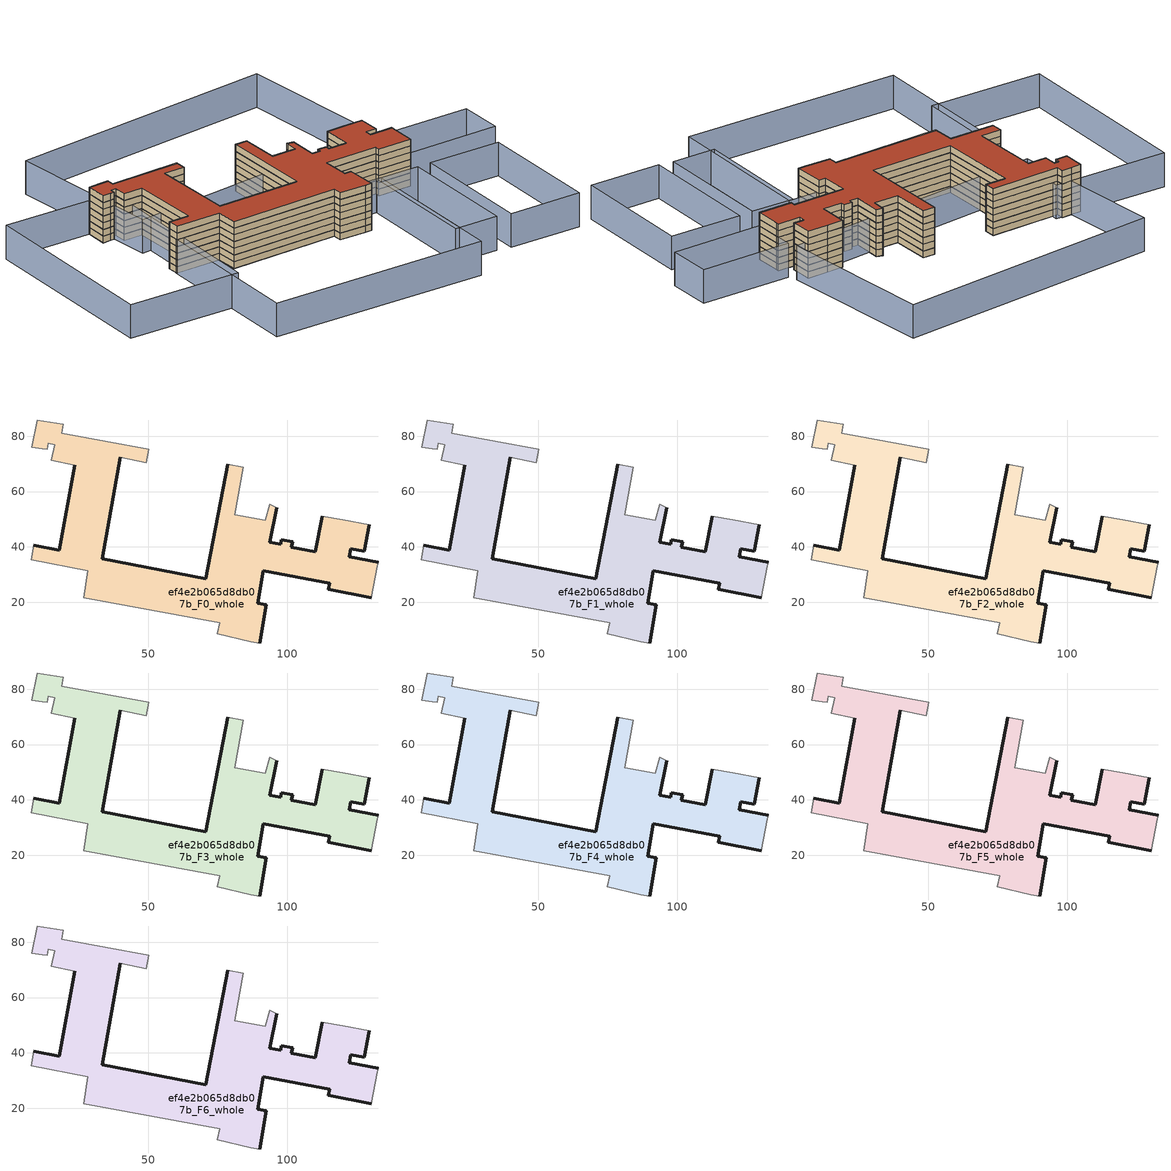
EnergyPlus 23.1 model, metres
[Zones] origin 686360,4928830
ef4e2b065d8db07b_F0_whole
 floor ground (EU_floor_Construction): 130.4,21.67 132.54,33.11 132.95,34.51 122.46,36.55 123.05,39.33 127.82,38.39 129.69,48.01 120.12,49.87 112.77,51.05 110.19,38.29 101.61,39.97 101.98,41.82 97.97,42.61 97.66,40.99 93.81,41.75 96.28,54.25 93.72,55.46 92.23,49.62 81.08,51.66 84.2,68.79 78.69,69.83 70.68,28.61 33.33,35.82 39.9,72.33 49.3,70.43 50.17,75.2 18.74,81.08 19.23,84.24 14.61,84.99 9.96,85.83 7.92,76.04 11.62,75.51 13.47,75.3 13.87,77.42 16.14,76.88 15.01,71.26 23.46,69.58 17.9,38.8 8.6,40.62 7.68,35.34 28.16,31.34 26.6,21.7 75.65,12.62 74.92,8.66 86.96,5.89 90.08,5.36 92.48,19.16 89.39,19.68 91.41,31.37 115.41,26.89 114.93,24.76 z0
 wall outside (EU_wall_Construction): 96.28,54.25 93.81,41.75 97.66,40.99 97.97,42.61 101.98,41.82 101.61,39.97 110.19,38.29 112.77,51.05 / 129.69,48.01 127.82,38.39 123.05,39.33 122.46,36.55 132.95,34.51 / 130.4,21.67 114.93,24.76 115.41,26.89 91.41,31.37 89.39,19.68 92.48,19.16 90.08,5.36 / 8.6,40.62 17.9,38.8 23.46,69.58 / 39.9,72.33 33.33,35.82 70.68,28.61 78.69,69.83 z0:3
 wall adiabatic (EU_wall_Construction): 78.69,69.83 84.2,68.79 81.08,51.66 92.23,49.62 93.72,55.46 96.28,54.25 / 112.77,51.05 120.12,49.87 129.69,48.01 / 132.95,34.51 132.54,33.11 130.4,21.67 / 90.08,5.36 86.96,5.89 74.92,8.66 75.65,12.62 26.6,21.7 28.16,31.34 7.68,35.34 8.6,40.62 / 23.46,69.58 15.01,71.26 16.14,76.88 13.87,77.42 13.47,75.3 11.62,75.51 7.92,76.04 9.96,85.83 14.61,84.99 19.23,84.24 18.74,81.08 50.17,75.2 49.3,70.43 39.9,72.33 z0:3
ef4e2b065d8db07b_F1_whole
 floor to ef4e2b065d8db07b_F0_whole (EU_floor_Construction): 130.4,21.67 132.53,33.11 132.95,34.51 122.46,36.55 123.04,39.33 127.82,38.39 129.69,48.01 120.12,49.87 112.76,51.05 110.19,38.29 101.61,39.97 101.98,41.82 97.97,42.61 97.65,40.99 93.8,41.75 96.27,54.25 93.72,55.46 92.23,49.62 81.08,51.66 84.2,68.79 78.69,69.83 70.67,28.61 33.33,35.82 39.9,72.33 49.29,70.43 50.17,75.2 18.74,81.08 19.23,84.24 14.61,84.99 9.96,85.83 7.92,76.04 11.62,75.51 13.47,75.3 13.87,77.42 16.14,76.88 15.01,71.26 23.46,69.58 17.9,38.8 8.6,40.62 7.68,35.34 28.15,31.34 26.6,21.7 75.65,12.62 74.92,8.66 86.96,5.89 90.08,5.36 92.48,19.16 89.38,19.68 91.4,31.37 115.4,26.89 114.92,24.76 z3
 wall outside (EU_wall_Construction): 96.28,54.25 93.81,41.75 97.66,40.99 97.97,42.61 101.98,41.82 101.61,39.97 110.19,38.29 112.77,51.05 / 129.69,48.01 127.82,38.39 123.05,39.33 122.46,36.55 132.95,34.51 / 130.4,21.67 114.93,24.76 115.41,26.89 91.41,31.37 89.39,19.68 92.48,19.16 90.08,5.36 / 8.6,40.62 17.9,38.8 23.46,69.58 / 39.9,72.33 33.33,35.82 70.68,28.61 78.69,69.83 z3:6
 wall adiabatic (EU_wall_Construction): 78.69,69.83 84.2,68.79 81.08,51.66 92.23,49.62 93.72,55.46 96.28,54.25 / 112.77,51.05 120.12,49.87 129.69,48.01 / 132.95,34.51 132.54,33.11 130.4,21.67 / 90.08,5.36 86.96,5.89 74.92,8.66 75.65,12.62 26.6,21.7 28.16,31.34 7.68,35.34 8.6,40.62 / 23.46,69.58 15.01,71.26 16.14,76.88 13.87,77.42 13.47,75.3 11.62,75.51 7.92,76.04 9.96,85.83 14.61,84.99 19.23,84.24 18.74,81.08 50.17,75.2 49.3,70.43 39.9,72.33 z3:6
ef4e2b065d8db07b_F2_whole
 floor to ef4e2b065d8db07b_F1_whole (EU_floor_Construction): 130.4,21.67 132.53,33.11 132.95,34.51 122.46,36.55 123.04,39.33 127.82,38.39 129.69,48.01 120.12,49.87 112.76,51.05 110.19,38.29 101.61,39.97 101.98,41.82 97.97,42.61 97.65,40.99 93.8,41.75 96.27,54.25 93.72,55.46 92.23,49.62 81.08,51.66 84.2,68.79 78.69,69.83 70.67,28.61 33.33,35.82 39.9,72.33 49.29,70.43 50.17,75.2 18.74,81.08 19.23,84.24 14.61,84.99 9.96,85.83 7.92,76.04 11.62,75.51 13.47,75.3 13.87,77.42 16.14,76.88 15.01,71.26 23.46,69.58 17.9,38.8 8.6,40.62 7.68,35.34 28.15,31.34 26.6,21.7 75.65,12.62 74.92,8.66 86.96,5.89 90.08,5.36 92.48,19.16 89.38,19.68 91.4,31.37 115.4,26.89 114.92,24.76 z6
 wall outside (EU_wall_Construction): 96.28,54.25 93.81,41.75 97.66,40.99 97.97,42.61 101.98,41.82 101.61,39.97 110.19,38.29 112.77,51.05 / 129.69,48.01 127.82,38.39 123.05,39.33 122.46,36.55 132.95,34.51 / 130.4,21.67 114.93,24.76 115.41,26.89 91.41,31.37 89.39,19.68 92.48,19.16 90.08,5.36 / 8.6,40.62 17.9,38.8 23.46,69.58 / 39.9,72.33 33.33,35.82 70.68,28.61 78.69,69.83 z6:9
 wall adiabatic (EU_wall_Construction): 78.69,69.83 84.2,68.79 81.08,51.66 92.23,49.62 93.72,55.46 96.28,54.25 / 112.77,51.05 120.12,49.87 129.69,48.01 / 132.95,34.51 132.54,33.11 130.4,21.67 / 90.08,5.36 86.96,5.89 74.92,8.66 75.65,12.62 26.6,21.7 28.16,31.34 7.68,35.34 8.6,40.62 / 23.46,69.58 15.01,71.26 16.14,76.88 13.87,77.42 13.47,75.3 11.62,75.51 7.92,76.04 9.96,85.83 14.61,84.99 19.23,84.24 18.74,81.08 50.17,75.2 49.3,70.43 39.9,72.33 z6:9
ef4e2b065d8db07b_F3_whole
 floor to ef4e2b065d8db07b_F2_whole (EU_floor_Construction): 130.4,21.67 132.53,33.11 132.95,34.51 122.46,36.55 123.04,39.33 127.82,38.39 129.69,48.01 120.12,49.87 112.76,51.05 110.19,38.29 101.61,39.97 101.98,41.82 97.97,42.61 97.65,40.99 93.8,41.75 96.27,54.25 93.72,55.46 92.23,49.62 81.08,51.66 84.2,68.79 78.69,69.83 70.67,28.61 33.33,35.82 39.9,72.33 49.29,70.43 50.17,75.2 18.74,81.08 19.23,84.24 14.61,84.99 9.96,85.83 7.92,76.04 11.62,75.51 13.47,75.3 13.87,77.42 16.14,76.88 15.01,71.26 23.46,69.58 17.9,38.8 8.6,40.62 7.68,35.34 28.15,31.34 26.6,21.7 75.65,12.62 74.92,8.66 86.96,5.89 90.08,5.36 92.48,19.16 89.38,19.68 91.4,31.37 115.4,26.89 114.92,24.76 z9
 wall outside (EU_wall_Construction): 96.28,54.25 93.81,41.75 97.66,40.99 97.97,42.61 101.98,41.82 101.61,39.97 110.19,38.29 112.77,51.05 / 129.69,48.01 127.82,38.39 123.05,39.33 122.46,36.55 132.95,34.51 / 130.4,21.67 114.93,24.76 115.41,26.89 91.41,31.37 89.39,19.68 92.48,19.16 90.08,5.36 / 8.6,40.62 17.9,38.8 23.46,69.58 / 39.9,72.33 33.33,35.82 70.68,28.61 78.69,69.83 z9:12
 wall adiabatic (EU_wall_Construction): 78.69,69.83 84.2,68.79 81.08,51.66 92.23,49.62 93.72,55.46 96.28,54.25 / 112.77,51.05 120.12,49.87 129.69,48.01 / 132.95,34.51 132.54,33.11 130.4,21.67 / 90.08,5.36 86.96,5.89 74.92,8.66 75.65,12.62 26.6,21.7 28.16,31.34 7.68,35.34 8.6,40.62 / 23.46,69.58 15.01,71.26 16.14,76.88 13.87,77.42 13.47,75.3 11.62,75.51 7.92,76.04 9.96,85.83 14.61,84.99 19.23,84.24 18.74,81.08 50.17,75.2 49.3,70.43 39.9,72.33 z9:12
ef4e2b065d8db07b_F4_whole
 floor to ef4e2b065d8db07b_F3_whole (EU_floor_Construction): 130.4,21.67 132.53,33.11 132.95,34.51 122.46,36.55 123.04,39.33 127.82,38.39 129.69,48.01 120.12,49.87 112.76,51.05 110.19,38.29 101.61,39.97 101.98,41.82 97.97,42.61 97.65,40.99 93.8,41.75 96.27,54.25 93.72,55.46 92.23,49.62 81.08,51.66 84.2,68.79 78.69,69.83 70.67,28.61 33.33,35.82 39.9,72.33 49.29,70.43 50.17,75.2 18.74,81.08 19.23,84.24 14.61,84.99 9.96,85.83 7.92,76.04 11.62,75.51 13.47,75.3 13.87,77.42 16.14,76.88 15.01,71.26 23.46,69.58 17.9,38.8 8.6,40.62 7.68,35.34 28.15,31.34 26.6,21.7 75.65,12.62 74.92,8.66 86.96,5.89 90.08,5.36 92.48,19.16 89.38,19.68 91.4,31.37 115.4,26.89 114.92,24.76 z12
 wall outside (EU_wall_Construction): 96.28,54.25 93.81,41.75 97.66,40.99 97.97,42.61 101.98,41.82 101.61,39.97 110.19,38.29 112.77,51.05 / 129.69,48.01 127.82,38.39 123.05,39.33 122.46,36.55 132.95,34.51 / 130.4,21.67 114.93,24.76 115.41,26.89 91.41,31.37 89.39,19.68 92.48,19.16 90.08,5.36 / 8.6,40.62 17.9,38.8 23.46,69.58 / 39.9,72.33 33.33,35.82 70.68,28.61 78.69,69.83 z12:15
 wall adiabatic (EU_wall_Construction): 78.69,69.83 84.2,68.79 81.08,51.66 92.23,49.62 93.72,55.46 96.28,54.25 / 112.77,51.05 120.12,49.87 129.69,48.01 / 132.95,34.51 132.54,33.11 130.4,21.67 / 90.08,5.36 86.96,5.89 74.92,8.66 75.65,12.62 26.6,21.7 28.16,31.34 7.68,35.34 8.6,40.62 / 23.46,69.58 15.01,71.26 16.14,76.88 13.87,77.42 13.47,75.3 11.62,75.51 7.92,76.04 9.96,85.83 14.61,84.99 19.23,84.24 18.74,81.08 50.17,75.2 49.3,70.43 39.9,72.33 z12:15
ef4e2b065d8db07b_F5_whole
 floor to ef4e2b065d8db07b_F4_whole (EU_floor_Construction): 130.4,21.67 132.53,33.11 132.95,34.51 122.46,36.55 123.04,39.33 127.82,38.39 129.69,48.01 120.12,49.87 112.76,51.05 110.19,38.29 101.61,39.97 101.98,41.82 97.97,42.61 97.65,40.99 93.8,41.75 96.27,54.25 93.72,55.46 92.23,49.62 81.08,51.66 84.2,68.79 78.69,69.83 70.67,28.61 33.33,35.82 39.9,72.33 49.29,70.43 50.17,75.2 18.74,81.08 19.23,84.24 14.61,84.99 9.96,85.83 7.92,76.04 11.62,75.51 13.47,75.3 13.87,77.42 16.14,76.88 15.01,71.26 23.46,69.58 17.9,38.8 8.6,40.62 7.68,35.34 28.15,31.34 26.6,21.7 75.65,12.62 74.92,8.66 86.96,5.89 90.08,5.36 92.48,19.16 89.38,19.68 91.4,31.37 115.4,26.89 114.92,24.76 z15
 wall outside (EU_wall_Construction): 96.28,54.25 93.81,41.75 97.66,40.99 97.97,42.61 101.98,41.82 101.61,39.97 110.19,38.29 112.77,51.05 / 129.69,48.01 127.82,38.39 123.05,39.33 122.46,36.55 132.95,34.51 / 130.4,21.67 114.93,24.76 115.41,26.89 91.41,31.37 89.39,19.68 92.48,19.16 90.08,5.36 / 8.6,40.62 17.9,38.8 23.46,69.58 / 39.9,72.33 33.33,35.82 70.68,28.61 78.69,69.83 z15:18
 wall adiabatic (EU_wall_Construction): 78.69,69.83 84.2,68.79 81.08,51.66 92.23,49.62 93.72,55.46 96.28,54.25 / 112.77,51.05 120.12,49.87 129.69,48.01 / 132.95,34.51 132.54,33.11 130.4,21.67 / 90.08,5.36 86.96,5.89 74.92,8.66 75.65,12.62 26.6,21.7 28.16,31.34 7.68,35.34 8.6,40.62 / 23.46,69.58 15.01,71.26 16.14,76.88 13.87,77.42 13.47,75.3 11.62,75.51 7.92,76.04 9.96,85.83 14.61,84.99 19.23,84.24 18.74,81.08 50.17,75.2 49.3,70.43 39.9,72.33 z15:18
ef4e2b065d8db07b_F6_whole
 floor to ef4e2b065d8db07b_F5_whole (EU_floor_Construction): 130.4,21.67 132.53,33.11 132.95,34.51 122.46,36.55 123.04,39.33 127.82,38.39 129.69,48.01 120.12,49.87 112.76,51.05 110.19,38.29 101.61,39.97 101.98,41.82 97.97,42.61 97.65,40.99 93.8,41.75 96.27,54.25 93.72,55.46 92.23,49.62 81.08,51.66 84.2,68.79 78.69,69.83 70.67,28.61 33.33,35.82 39.9,72.33 49.29,70.43 50.17,75.2 18.74,81.08 19.23,84.24 14.61,84.99 9.96,85.83 7.92,76.04 11.62,75.51 13.47,75.3 13.87,77.42 16.14,76.88 15.01,71.26 23.46,69.58 17.9,38.8 8.6,40.62 7.68,35.34 28.15,31.34 26.6,21.7 75.65,12.62 74.92,8.66 86.96,5.89 90.08,5.36 92.48,19.16 89.38,19.68 91.4,31.37 115.4,26.89 114.92,24.76 z18
 wall outside (EU_wall_Construction): 96.28,54.25 93.81,41.75 97.66,40.99 97.97,42.61 101.98,41.82 101.61,39.97 110.19,38.29 112.77,51.05 / 129.69,48.01 127.82,38.39 123.05,39.33 122.46,36.55 132.95,34.51 / 130.4,21.67 114.93,24.76 115.41,26.89 91.41,31.37 89.39,19.68 92.48,19.16 90.08,5.36 / 8.6,40.62 17.9,38.8 23.46,69.58 / 39.9,72.33 33.33,35.82 70.68,28.61 78.69,69.83 z18:21
 wall adiabatic (EU_wall_Construction): 78.69,69.83 84.2,68.79 81.08,51.66 92.23,49.62 93.72,55.46 96.28,54.25 / 112.77,51.05 120.12,49.87 129.69,48.01 / 132.95,34.51 132.54,33.11 130.4,21.67 / 90.08,5.36 86.96,5.89 74.92,8.66 75.65,12.62 26.6,21.7 28.16,31.34 7.68,35.34 8.6,40.62 / 23.46,69.58 15.01,71.26 16.14,76.88 13.87,77.42 13.47,75.3 11.62,75.51 7.92,76.04 9.96,85.83 14.61,84.99 19.23,84.24 18.74,81.08 50.17,75.2 49.3,70.43 39.9,72.33 z18:21
 roof outside (EU_roof_Construction): 129.69,48.01 127.82,38.39 123.05,39.33 122.46,36.55 132.95,34.51 132.54,33.11 130.4,21.67 114.93,24.76 115.41,26.89 91.41,31.37 89.39,19.68 92.48,19.16 90.08,5.36 86.96,5.89 74.92,8.66 75.65,12.62 26.6,21.7 28.16,31.34 7.68,35.34 8.6,40.62 17.9,38.8 23.46,69.58 15.01,71.26 16.14,76.88 13.87,77.42 13.47,75.3 11.62,75.51 7.92,76.04 9.96,85.83 14.61,84.99 19.23,84.24 18.74,81.08 50.17,75.2 49.3,70.43 39.9,72.33 33.33,35.82 70.68,28.61 78.69,69.83 84.2,68.79 81.08,51.66 92.23,49.62 93.72,55.46 96.28,54.25 93.81,41.75 97.66,40.99 97.97,42.61 101.98,41.82 101.61,39.97 110.19,38.29 112.77,51.05 120.12,49.87 z21
shading: -48.58,8.09 -29.53,94.53 / -29.53,94.53 21.64,83.25 / 21.64,83.25 2.6,-3.18 / 2.6,-3.18 -48.58,8.09 / 116.95,-45.97 128.92,9.59 / 128.92,9.59 161.34,2.6 / 161.34,2.6 149.37,-52.95 / 149.37,-52.95 116.95,-45.97 / 122.65,10.55 111.02,-43.55 / 111.02,-43.55 91.41,-39.34 / 91.41,-39.34 103.04,14.77 / 103.04,14.77 122.65,10.55 / 90.03,-54.72 -7.33,-33.48 / -7.33,-33.48 7.78,35.79 / 7.78,35.79 105.14,14.55 / 105.14,14.55 90.03,-54.72 / 171.07,13.49 130.24,21.69 / 130.24,21.69 134.18,41.28 / 134.18,41.28 175.01,33.07 / 175.01,33.07 171.07,13.49 / 133.56,45.27 11.78,58.07 / 11.78,58.07 19.26,129.22 / 19.26,129.22 141.04,116.41 / 141.04,116.41 133.56,45.27 z0:15
[Building]
EU S2 Campaign: North Axis=0; Terrain=City; Solar Distribution=FullExterior
[Site:Location]
Bologna: Latitude=44.5; Longitude=11.25; Time Zone=1; Elevation=37
[SizingPeriod:WeatherFileDays]
AnnualSizingPeriod: Begin Month=1; Begin Day of Month=1; End Month=12; End Day of Month=31; Day of Week for Start Day=Monday; Use Weather File Daylight Saving Period=No; Use Weather File Rain and Snow Indicators=No
[MATERIAL]
EU_InternalMass_Material: Roughness=MediumRough; Thickness=0.1; Conductivity=1; Density=1800; Specific Heat=900; Thermal Absorptance=0.9; Solar Absorptance=0.7; Visible Absorptance=0.7
[MATERIAL:NOMASS] Roughness=MediumRough; Thermal Absorptance=0.9; Solar Absorptance=0.7; Visible Absorptance=0.7
Name | Thermal Resistance
EU_wall_NoMass | 0.905828
EU_roof_NoMass | 0.37593
EU_floor_NoMass | 0.67114
[CONSTRUCTION]
EU_wall_Construction: EU_wall_NoMass
EU_roof_Construction: EU_roof_NoMass
EU_floor_Construction: EU_floor_NoMass
EU_InternalMass_Construction: EU_InternalMass_Material
[ZONE] Type=1; Multiplier=1; Ceiling Height=autocalculate; Volume=9854.45; Floor Area=autocalculate; Part of Total Floor Area=Yes
ef4e2b065d8db07b_F0_whole; ef4e2b065d8db07b_F1_whole; ef4e2b065d8db07b_F2_whole; ef4e2b065d8db07b_F3_whole; ef4e2b065d8db07b_F4_whole; ef4e2b065d8db07b_F5_whole; ef4e2b065d8db07b_F6_whole
[INTERNALMASS] Construction=EU_InternalMass_Construction; Surface Area=3284.82
Name | Zone or ZoneList
ef4e2b065d8db07b_F0_whole_EU_InternalMass | ef4e2b065d8db07b_F0_whole
ef4e2b065d8db07b_F1_whole_EU_InternalMass | ef4e2b065d8db07b_F1_whole
ef4e2b065d8db07b_F2_whole_EU_InternalMass | ef4e2b065d8db07b_F2_whole
ef4e2b065d8db07b_F3_whole_EU_InternalMass | ef4e2b065d8db07b_F3_whole
ef4e2b065d8db07b_F4_whole_EU_InternalMass | ef4e2b065d8db07b_F4_whole
ef4e2b065d8db07b_F5_whole_EU_InternalMass | ef4e2b065d8db07b_F5_whole
ef4e2b065d8db07b_F6_whole_EU_InternalMass | ef4e2b065d8db07b_F6_whole
[OTHEREQUIPMENT] Fuel Type=Electricity; Design Level Calculation Method=Watts/Area; Power per Zone Floor Area=1; Fraction Latent=0; Fraction Radiant=0; Fraction Lost=0; Carbon Dioxide Generation Rate=0; EndUse Subcategory=EU_Step8_InternalGains
Name | Zone or ZoneList or Space or SpaceList | Schedule
EU_Step8_InternalGain_ef4e2b065d8db07b_F0_whole_f000 | ef4e2b065d8db07b_F0_whole | EU_Step8_GainSchedule_ef4e2b065d8db07b_F0_whole_f000
EU_Step8_InternalGain_ef4e2b065d8db07b_F1_whole_f000 | ef4e2b065d8db07b_F1_whole | EU_Step8_GainSchedule_ef4e2b065d8db07b_F1_whole_f000
EU_Step8_InternalGain_ef4e2b065d8db07b_F2_whole_f000 | ef4e2b065d8db07b_F2_whole | EU_Step8_GainSchedule_ef4e2b065d8db07b_F2_whole_f000
EU_Step8_InternalGain_ef4e2b065d8db07b_F3_whole_f000 | ef4e2b065d8db07b_F3_whole | EU_Step8_GainSchedule_ef4e2b065d8db07b_F3_whole_f000
EU_Step8_InternalGain_ef4e2b065d8db07b_F4_whole_f000 | ef4e2b065d8db07b_F4_whole | EU_Step8_GainSchedule_ef4e2b065d8db07b_F4_whole_f000
EU_Step8_InternalGain_ef4e2b065d8db07b_F5_whole_f000 | ef4e2b065d8db07b_F5_whole | EU_Step8_GainSchedule_ef4e2b065d8db07b_F5_whole_f000
EU_Step8_InternalGain_ef4e2b065d8db07b_F6_whole_f000 | ef4e2b065d8db07b_F6_whole | EU_Step8_GainSchedule_ef4e2b065d8db07b_F6_whole_f000
[ZONEVENTILATION:DESIGNFLOWRATE] Schedule=EU_AlwaysOn; Design Flow Rate Calculation Method=AirChanges/Hour; Air Changes per Hour=0.73129; Ventilation Type=Natural; Fan Pressure Rise=0; Fan Total Efficiency=1; Constant Term Coefficient=1; Temperature Term Coefficient=0; Velocity Term Coefficient=0; Velocity Squared Term Coefficient=0; Minimum Indoor Temperature=-100; Maximum Indoor Temperature=100; Delta Temperature=-100; Minimum Outdoor Temperature=-100; Maximum Outdoor Temperature=100; Maximum Wind Speed=40
Name | Zone or ZoneList or Space or SpaceList
EU_ConstantAir_ef4e2b065d8db07b_F0_whole | ef4e2b065d8db07b_F0_whole
EU_ConstantAir_ef4e2b065d8db07b_F1_whole | ef4e2b065d8db07b_F1_whole
EU_ConstantAir_ef4e2b065d8db07b_F2_whole | ef4e2b065d8db07b_F2_whole
EU_ConstantAir_ef4e2b065d8db07b_F3_whole | ef4e2b065d8db07b_F3_whole
EU_ConstantAir_ef4e2b065d8db07b_F4_whole | ef4e2b065d8db07b_F4_whole
EU_ConstantAir_ef4e2b065d8db07b_F5_whole | ef4e2b065d8db07b_F5_whole
EU_ConstantAir_ef4e2b065d8db07b_F6_whole | ef4e2b065d8db07b_F6_whole
[HVACTEMPLATE:THERMOSTAT] Constant Heating Setpoint=20; Constant Cooling Setpoint=50
EU_HeatOnly_ef4e2b065d8db07b_F0_whole; EU_HeatOnly_ef4e2b065d8db07b_F1_whole; EU_HeatOnly_ef4e2b065d8db07b_F2_whole; EU_HeatOnly_ef4e2b065d8db07b_F3_whole; EU_HeatOnly_ef4e2b065d8db07b_F4_whole; EU_HeatOnly_ef4e2b065d8db07b_F5_whole; EU_HeatOnly_ef4e2b065d8db07b_F6_whole
[HVACTEMPLATE:ZONE:IDEALLOADSAIRSYSTEM] System Availability Schedule=EU_AlwaysOn; Maximum Heating Supply Air Temperature=50; Minimum Cooling Supply Air Temperature=13; Maximum Heating Supply Air Humidity Ratio=0.0156; Minimum Cooling Supply Air Humidity Ratio=0.0077; Heating Limit=NoLimit; Cooling Limit=NoLimit; Heating Availability Schedule=EU_AlwaysOn; Cooling Availability Schedule=EU_CoolingOff; Dehumidification Control Type=ConstantSensibleHeatRatio; Cooling Sensible Heat Ratio=0.7; Dehumidification Setpoint=60; Humidification Control Type=None; Humidification Setpoint=30; Outdoor Air Method=None; Outdoor Air Flow Rate per Person=0.00944; Outdoor Air Flow Rate per Zone Floor Area=0; Outdoor Air Flow Rate per Zone=0; Demand Controlled Ventilation Type=None; Outdoor Air Economizer Type=NoEconomizer; Heat Recovery Type=None; Sensible Heat Recovery Effectiveness=0.7; Latent Heat Recovery Effectiveness=0.65
Name | Template Thermostat
ef4e2b065d8db07b_F0_whole | EU_HeatOnly_ef4e2b065d8db07b_F0_whole
ef4e2b065d8db07b_F1_whole | EU_HeatOnly_ef4e2b065d8db07b_F1_whole
ef4e2b065d8db07b_F2_whole | EU_HeatOnly_ef4e2b065d8db07b_F2_whole
ef4e2b065d8db07b_F3_whole | EU_HeatOnly_ef4e2b065d8db07b_F3_whole
ef4e2b065d8db07b_F4_whole | EU_HeatOnly_ef4e2b065d8db07b_F4_whole
ef4e2b065d8db07b_F5_whole | EU_HeatOnly_ef4e2b065d8db07b_F5_whole
ef4e2b065d8db07b_F6_whole | EU_HeatOnly_ef4e2b065d8db07b_F6_whole
[SIZING:ZONE] Zone Cooling Design Supply Air Temperature Input Method=SupplyAirTemperature; Zone Cooling Design Supply Air Temperature=13; Zone Heating Design Supply Air Temperature Input Method=SupplyAirTemperature; Zone Heating Design Supply Air Temperature=50; Zone Cooling Design Supply Air Humidity Ratio=0.008; Zone Heating Design Supply Air Humidity Ratio=0.008; Cooling Design Air Flow Method=DesignDay; Cooling Design Air Flow Rate=0; Cooling Minimum Air Flow per Zone Floor Area=0.000762; Cooling Minimum Air Flow=0; Cooling Minimum Air Flow Fraction=0.2; Heating Design Air Flow Method=DesignDay; Heating Design Air Flow Rate=0; Heating Maximum Air Flow per Zone Floor Area=0.002032; Heating Maximum Air Flow=0.141576; Heating Maximum Air Flow Fraction=0.3; Account for Dedicated Outdoor Air System=No; Dedicated Outdoor Air System Control Strategy=NeutralSupplyAir; Dedicated Outdoor Air Low Setpoint Temperature for Design=autosize; Dedicated Outdoor Air High Setpoint Temperature for Design=autosize; Zone Load Sizing Method=Sensible Load Only No Latent Load; Zone Latent Cooling Design Supply Air Humidity Ratio Input Method=HumidityRatioDifference; Zone Cooling Design Supply Air Humidity Ratio Difference=0.005; Zone Latent Heating Design Supply Air Humidity Ratio Input Method=HumidityRatioDifference; Zone Humidification Design Supply Air Humidity Ratio Difference=0.005
ef4e2b065d8db07b_F0_whole; ef4e2b065d8db07b_F1_whole; ef4e2b065d8db07b_F2_whole; ef4e2b065d8db07b_F3_whole; ef4e2b065d8db07b_F4_whole; ef4e2b065d8db07b_F5_whole; ef4e2b065d8db07b_F6_whole
[SCHEDULE:CONSTANT]
Name | Hourly Value
EU_AlwaysOn | 1
EU_CoolingOff | 0
[SCHEDULE:FILE] Column Number=1; Rows to Skip at Top=0; Number of Hours of Data=8760; Column Separator=Comma; Interpolate to Timestep=No; Minutes per Item=60; Adjust Schedule for Daylight Savings=Yes
Name | File
EU_Step8_GainSchedule_ef4e2b065d8db07b_F0_whole_f000 | ../../schedules/ef4e2b065d8db07b/ef4e2b065d8db07b_F0_whole_f000_gain.csv
EU_Step8_GainSchedule_ef4e2b065d8db07b_F1_whole_f000 | ../../schedules/ef4e2b065d8db07b/ef4e2b065d8db07b_F1_whole_f000_gain.csv
EU_Step8_GainSchedule_ef4e2b065d8db07b_F2_whole_f000 | ../../schedules/ef4e2b065d8db07b/ef4e2b065d8db07b_F2_whole_f000_gain.csv
EU_Step8_GainSchedule_ef4e2b065d8db07b_F3_whole_f000 | ../../schedules/ef4e2b065d8db07b/ef4e2b065d8db07b_F3_whole_f000_gain.csv
EU_Step8_GainSchedule_ef4e2b065d8db07b_F4_whole_f000 | ../../schedules/ef4e2b065d8db07b/ef4e2b065d8db07b_F4_whole_f000_gain.csv
EU_Step8_GainSchedule_ef4e2b065d8db07b_F5_whole_f000 | ../../schedules/ef4e2b065d8db07b/ef4e2b065d8db07b_F5_whole_f000_gain.csv
EU_Step8_GainSchedule_ef4e2b065d8db07b_F6_whole_f000 | ../../schedules/ef4e2b065d8db07b/ef4e2b065d8db07b_F6_whole_f000_gain.csv
